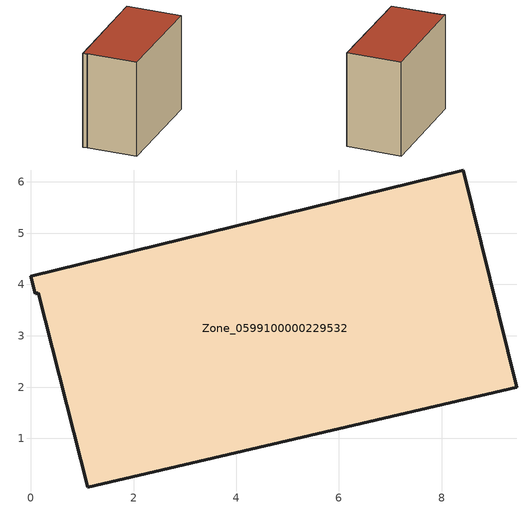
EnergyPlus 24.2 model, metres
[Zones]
Zone_0599100000229532
 floor ground (C_G): 0.15,3.84 0.08,3.82 0,4.16 8.42,6.23 9.46,2 1.11,0.05 z0
 wall outside (C_F): 1.11,0.05 9.46,2 8.42,6.23 0,4.16 0.08,3.82 0.15,3.84 1.11,0.05 z0:7.7
 roof outside (C_R): 0.08,3.82 0.15,3.84 1.11,0.05 9.46,2 8.42,6.23 0,4.16 z7.7
[BUILDING]
Pand.0599100000229532: North Axis=0; Terrain=City; Loads Convergence Tolerance Value=0.04; Temperature Convergence Tolerance Value=0.4; Solar Distribution=FullExterior; Maximum Number of Warmup Days=25; Minimum Number of Warmup Days=1
[Site:Location]
Rotterdam.The.Hague.AP_ZH_NLD Design_Conditions: Latitude=51.96; Longitude=4.45; Time Zone=1; Elevation=-4.5
[SITE:GROUNDTEMPERATURE:BUILDINGSURFACE]
18, 18, 18, 18, 18, 18, 18, 18, 18, 18, 18, 18
[MATERIAL] Thermal Absorptance=0.9; Solar Absorptance=0.7; Visible Absorptance=0.7
Name | Roughness | Thickness | Conductivity | Density | Specific Heat
G.TI.1946 | MediumSmooth | 0.15 | 1 | 540 | 1210
F.TI.1946 | Rough | 0.3 | 0.857143 | 1920 | 840
R.TI.1946 | MediumRough | 0.2 | 0.1 | 1500 | 1000
[CONSTRUCTION]
C_G: G.TI.1946
C_F: F.TI.1946
C_R: R.TI.1946
[ZONE]
Zone_0599100000229532: Type=1; Multiplier=1; Ceiling Height=Autocalculate; Volume=Autocalculate; Floor Area=autocalculate; Part of Total Floor Area=Yes
[ZONEINFILTRATION:DESIGNFLOWRATE]
Infil_Zone_0599100000229532: Zone or ZoneList or Space or SpaceList=Zone_0599100000229532; Schedule=AlwaysOn; Design Flow Rate Calculation Method=Flow/Area; Flow Rate per Floor Area=0.003; Constant Term Coefficient=1; Temperature Term Coefficient=0; Velocity Term Coefficient=0; Velocity Squared Term Coefficient=0
[HVACTEMPLATE:ZONE:IDEALLOADSAIRSYSTEM]
Zone_0599100000229532: Maximum Heating Supply Air Temperature=50; Minimum Cooling Supply Air Temperature=13; Maximum Heating Supply Air Humidity Ratio=0.0156; Minimum Cooling Supply Air Humidity Ratio=0.0077; Heating Limit=NoLimit; Cooling Limit=NoLimit; Dehumidification Control Type=ConstantSensibleHeatRatio; Cooling Sensible Heat Ratio=0.7; Dehumidification Setpoint=60; Humidification Control Type=None; Humidification Setpoint=30; Outdoor Air Method=None; Outdoor Air Flow Rate per Person=0.00944; Outdoor Air Flow Rate per Zone Floor Area=0; Outdoor Air Flow Rate per Zone=0; Demand Controlled Ventilation Type=None; Outdoor Air Economizer Type=NoEconomizer; Heat Recovery Type=None; Sensible Heat Recovery Effectiveness=0.7; Latent Heat Recovery Effectiveness=0.65
[ZONECONTROL:THERMOSTAT]
ThermostatControl_Zone_0599100000229532: Zone or ZoneList=Zone_0599100000229532; Control Type Schedule=DualSetpointControlType; Control 1=Thermostat_Zone_0599100000229532; Temperature Difference Between Cutout And Setpoint=0
[THERMOSTATSETPOINT:DUALSETPOINT]
Thermostat_Zone_0599100000229532: Heating Setpoint Temperature Schedule=HeatingSetpoint_Zone_0599100000229532; Cooling Setpoint Temperature Schedule=CoolingSetpoint_Zone_0599100000229532
[SCHEDULE:COMPACT]
HeatingSetpoint_Zone_0599100000229532: Through: 12/31, For: AllDays, Until: 24:00, 21
CoolingSetpoint_Zone_0599100000229532: Through: 12/31, For: AllDays, Until: 24:00, 24
DualSetpointControlType: Through: 12/31, For: AllDays, Until: 24:00, 4
AlwaysOn: Through: 12/31, For: AllDays, Until: 24:00, 1
